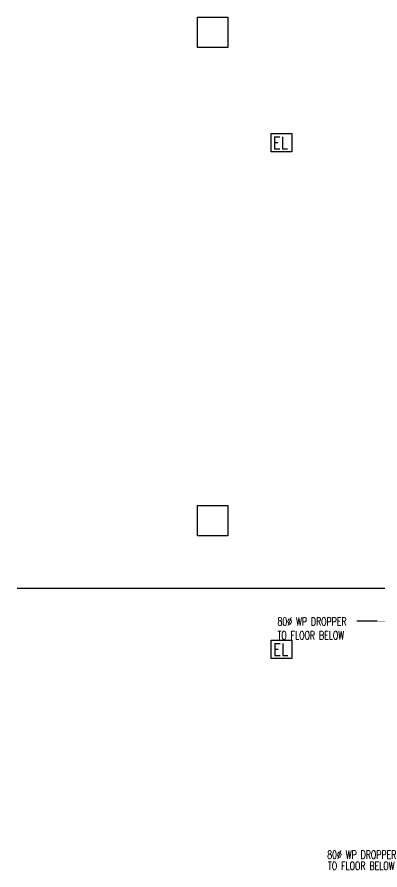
# Model space of a CAD drawing. Header units: feet. Extents: x 1613173 to 1750704, y -859418 to -757301.
# Drawn here: x 1691157 to 1700067, y -823006 to -802049 of the extents above; entities that cross this region are included whole.
import ezdxf

# ---------------------------------------------------------------- set-up
doc = ezdxf.new("R2010")
doc.units = ezdxf.units.FT
doc.header["$LTSCALE"] = 13
doc.header["$MEASUREMENT"] = 0
doc.linetypes.add('DIVIDE', pattern=[1.25, 0.5, -0.25, 0, -0.25, 0, -0.25])
for name, color, linetype in [('-EL & K', 10, 'CONTINUOUS'), ('AR', 7, 'CONTINUOUS'), ('COL', 3, 'CONTINUOUS'), ('WP', 50, 'DIVIDE')]:
    doc.layers.add(name, color=color, linetype=linetype)
doc.styles.add('E', font='ROMANS.SHX', dxfattribs={"width": 0.9})
doc.styles.add('ROMANS', font='romans')

msp = doc.modelspace()

# ---------------------------------------------------------------- linework, layer by layer
at = {"layer": '-EL & K', "color": 0}
for p, q in [((1697394.1, -804913.6), (1697908, -804913.6)), ((1697394.1, -805360.7), (1697394.1, -804913.6)), ((1697908, -804913.6), (1697908, -805360.7)), ((1697908, -805360.7), (1697394.1, -805360.7)), ((1697394.1, -817360.7), (1697908, -817360.7)), ((1697394.1, -817807.8), (1697394.1, -817360.7)), ((1697908, -817360.7), (1697908, -817807.8)), ((1697908, -817807.8), (1697394.1, -817807.8))]:
    msp.add_line(p, q, dxfattribs=at)
at = {"layer": 'AR', "color": 0}
msp.add_line((1703834.4, -816086.9), (1691157.2, -816086.9), dxfattribs=at)
at = {"layer": 'COL', "color": 0}
for points in [[(1695585.2, -802049.1), (1696335.2, -802049.1), (1696335.2, -802799.1), (1695585.2, -802799.1)], [(1695585.2, -814049.1), (1696335.2, -814049.1), (1696335.2, -814799.1), (1695585.2, -814799.1)]]:
    msp.add_lwpolyline(points, close=True, dxfattribs=at)
at = {"layer": 'WP', "color": 0}
msp.add_line((1701597.6, -816894.2), (1699499.5, -816894.2), dxfattribs=at)

# ---------------------------------------------------------------- texts
at = {"layer": '-EL & K', "color": 0, "style": 'E', "width": 0.8}
for p in [(1697435.8, -805290.7), (1697445.6, -817737.8)]:
    msp.add_text('EL', height=300, dxfattribs=at).set_placement(p)
at = {"layer": 'WP', "color": 0, "style": 'ROMANS', "width": 0.7}
for s, p in [('80%%C WP DROPPER', (1697550.5, -817001.7)), ('TO FLOOR BELOW', (1697550.5, -817341.2)), ('80%%C WP DROPPER', (1698772.2, -822730.2)), ('TO FLOOR BELOW', (1698789.5, -823005.7))]:
    msp.add_text(s, height=200, dxfattribs=at).set_placement(p)

doc.saveas('drawing.dxf')
